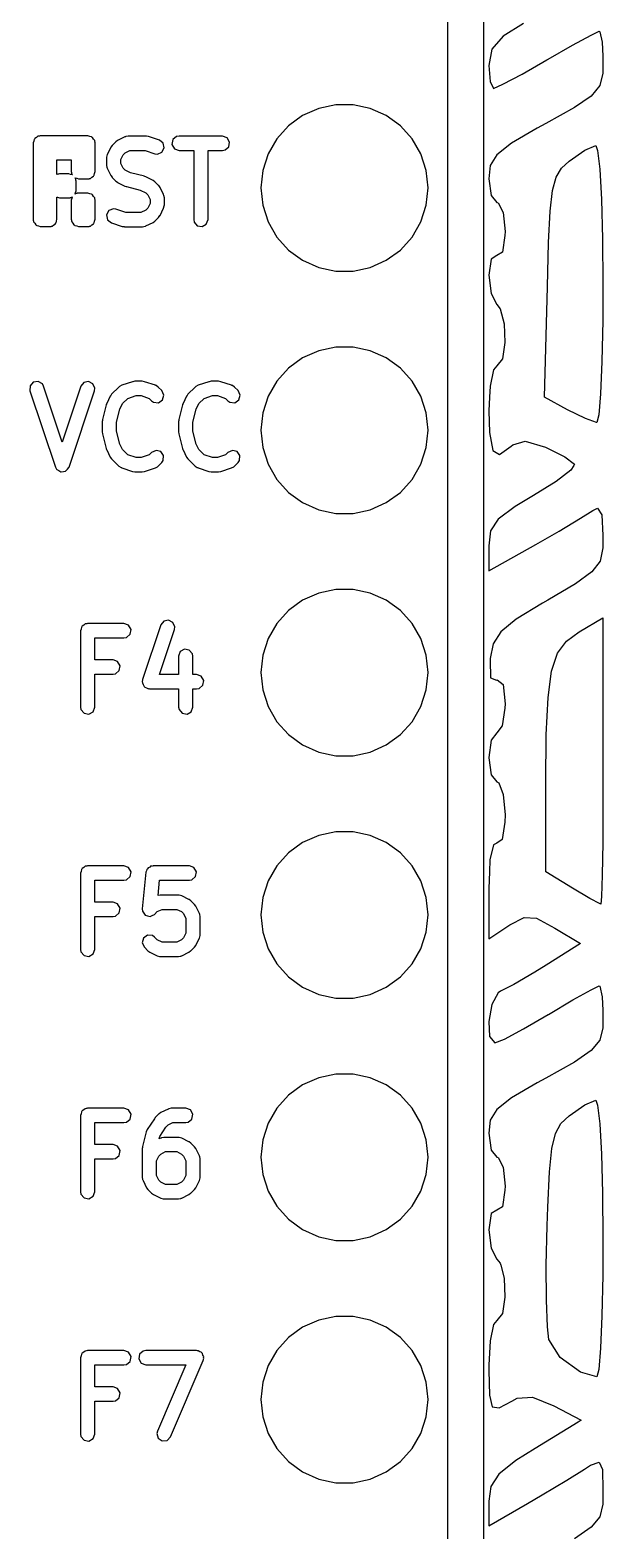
# Model space of a CAD drawing. Header units: millimetres. Extents: x 48 to 497, y 27 to 150.
# Drawn here: x 80.68 to 86.69, y 112.99 to 128.72 of the extents above; entities that cross this region are included whole.
import ezdxf

# ---------------------------------------------------------------- set-up
doc = ezdxf.new("R2010")
doc.units = ezdxf.units.MM
doc.layers.add('BLACK', color=20, linetype='Continuous')

msp = doc.modelspace()

# ---------------------------------------------------------------- linework, layer by layer
at = {"layer": 'BLACK', "linetype": 'Continuous'}
for p, q in [((85.436, 102.938), (85.436, 135.958)), ((85.055, 135.767), (85.055, 103.128)), ((85.852, 128.793), (85.639, 128.66)), ((86.56, 128.67), (86.647, 128.71)), ((86.647, 128.71), (86.654, 128.705)), ((86.654, 128.705), (86.676, 128.595)), ((85.639, 128.66), (85.519, 128.522)), ((86.109, 128.417), (86.367, 128.565)), ((86.367, 128.565), (86.56, 128.67)), ((86.676, 128.595), (86.682, 128.45)), ((85.519, 128.522), (85.488, 128.352)), ((85.837, 128.261), (86.098, 128.411)), ((86.098, 128.411), (86.109, 128.417)), ((86.682, 128.45), (86.685, 128.389)), ((86.685, 128.389), (86.682, 128.271)), ((85.488, 128.352), (85.502, 128.185)), ((85.636, 128.154), (85.837, 128.261)), ((86.682, 128.271), (86.651, 128.14)), ((85.502, 128.185), (85.538, 128.111)), ((85.538, 128.111), (85.539, 128.111)), ((85.539, 128.111), (85.636, 128.154)), ((86.651, 128.14), (86.563, 128.031)), ((83.884, 127.939), (83.705, 127.901)), ((84.067, 127.939), (83.884, 127.939)), ((84.246, 127.901), (84.067, 127.939)), ((86.563, 128.031), (86.385, 127.91)), ((83.537, 127.827), (83.389, 127.719)), ((83.705, 127.901), (83.537, 127.827)), ((84.414, 127.827), (84.246, 127.901)), ((84.562, 127.719), (84.414, 127.827)), ((86.385, 127.91), (86.086, 127.743)), ((80.762, 127.609), (80.747, 127.597)), ((80.771, 127.611), (80.762, 127.609)), ((80.774, 127.612), (80.771, 127.611)), ((80.777, 127.612), (80.774, 127.612)), ((80.787, 127.614), (80.777, 127.612)), ((81.287, 127.614), (80.787, 127.614)), ((81.305, 127.607), (81.287, 127.614)), ((81.325, 127.604), (81.305, 127.607)), ((81.329, 127.598), (81.325, 127.604)), ((81.335, 127.596), (81.329, 127.598)), ((81.674, 127.603), (81.598, 127.565)), ((81.679, 127.604), (81.674, 127.603)), ((81.682, 127.607), (81.679, 127.604)), ((81.708, 127.611), (81.682, 127.607)), ((81.898, 127.611), (81.708, 127.611)), ((81.9, 127.611), (81.898, 127.611)), ((81.922, 127.607), (81.9, 127.611)), ((82.036, 127.569), (81.922, 127.607)), ((82.215, 127.607), (82.176, 127.574)), ((82.241, 127.611), (82.215, 127.607)), ((82.698, 127.611), (82.241, 127.611)), ((82.746, 127.594), (82.698, 127.611)), ((83.389, 127.719), (83.267, 127.583)), ((84.685, 127.583), (84.562, 127.719)), ((85.996, 127.694), (85.728, 127.536)), ((86.086, 127.743), (85.996, 127.694)), ((80.719, 127.557), (80.712, 127.539)), ((80.712, 127.539), (80.712, 126.739)), ((80.722, 127.576), (80.719, 127.557)), ((80.727, 127.58), (80.722, 127.576)), ((80.73, 127.587), (80.727, 127.58)), ((80.747, 127.597), (80.73, 127.587)), ((81.345, 127.579), (81.335, 127.596)), ((81.358, 127.564), (81.345, 127.579)), ((81.359, 127.555), (81.358, 127.564)), ((81.361, 127.552), (81.359, 127.555)), ((81.36, 127.548), (81.361, 127.552)), ((81.362, 127.539), (81.36, 127.548)), ((81.362, 127.239), (81.362, 127.539)), ((81.526, 127.493), (81.488, 127.417)), ((81.528, 127.495), (81.526, 127.493)), ((81.54, 127.513), (81.528, 127.495)), ((81.579, 127.551), (81.54, 127.513)), ((81.58, 127.552), (81.579, 127.551)), ((81.598, 127.565), (81.58, 127.552)), ((81.676, 127.436), (81.725, 127.461)), ((81.725, 127.461), (81.886, 127.461)), ((81.886, 127.461), (81.989, 127.427)), ((82.015, 127.423), (82.062, 127.442)), ((82.076, 127.537), (82.036, 127.569)), ((82.062, 127.442), (82.087, 127.487)), ((82.087, 127.487), (82.076, 127.537)), ((82.176, 127.574), (82.167, 127.523)), ((82.167, 127.523), (82.193, 127.479)), ((82.193, 127.479), (82.241, 127.461)), ((82.241, 127.461), (82.395, 127.461)), ((82.395, 127.461), (82.395, 126.736)), ((82.545, 126.736), (82.545, 127.461)), ((82.545, 127.461), (82.698, 127.461)), ((82.698, 127.461), (82.724, 127.466)), ((82.724, 127.466), (82.763, 127.499)), ((82.772, 127.549), (82.746, 127.594)), ((82.763, 127.499), (82.772, 127.549)), ((83.267, 127.583), (83.175, 127.424)), ((84.776, 127.424), (84.685, 127.583)), ((85.728, 127.536), (85.574, 127.415)), ((86.331, 127.349), (86.494, 127.463)), ((86.494, 127.463), (86.609, 127.513)), ((86.609, 127.513), (86.629, 127.461)), ((86.629, 127.461), (86.652, 127.265)), ((80.962, 127.209), (80.962, 127.364)), ((80.962, 127.364), (81.112, 127.364)), ((81.112, 127.364), (81.112, 127.239)), ((81.482, 127.388), (81.48, 127.384)), ((81.48, 127.384), (81.48, 127.307)), ((81.48, 127.307), (81.485, 127.282)), ((81.488, 127.417), (81.481, 127.392)), ((81.481, 127.392), (81.482, 127.388)), ((81.63, 127.366), (81.655, 127.415)), ((81.63, 127.325), (81.63, 127.366)), ((81.655, 127.276), (81.63, 127.325)), ((81.655, 127.415), (81.676, 127.436)), ((81.989, 127.427), (82.015, 127.423)), ((83.175, 127.424), (83.118, 127.25)), ((84.833, 127.25), (84.776, 127.424)), ((85.504, 127.302), (85.488, 127.165)), ((85.574, 127.415), (85.504, 127.302)), ((86.25, 127.274), (86.331, 127.349)), ((80.971, 127.211), (80.962, 127.209)), ((80.974, 127.212), (80.971, 127.211)), ((80.977, 127.212), (80.974, 127.212)), ((80.987, 127.214), (80.977, 127.212)), ((81.087, 127.214), (80.987, 127.214)), ((81.105, 127.207), (81.087, 127.214)), ((81.125, 127.204), (81.105, 127.207)), ((81.112, 127.239), (81.114, 127.229)), ((81.114, 127.229), (81.113, 127.226)), ((81.113, 127.226), (81.115, 127.223)), ((81.115, 127.223), (81.117, 127.213)), ((81.117, 127.213), (81.125, 127.204)), ((81.158, 127.164), (81.15, 127.174)), ((81.15, 127.174), (81.169, 127.17)), ((81.159, 127.155), (81.158, 127.164)), ((81.161, 127.152), (81.159, 127.155)), ((81.16, 127.148), (81.161, 127.152)), ((81.162, 127.139), (81.16, 127.148)), ((81.162, 127.039), (81.162, 127.139)), ((81.169, 127.17), (81.187, 127.164)), ((81.187, 127.164), (81.287, 127.164)), ((81.287, 127.164), (81.297, 127.165)), ((81.297, 127.165), (81.3, 127.165)), ((81.3, 127.165), (81.303, 127.166)), ((81.303, 127.166), (81.313, 127.168)), ((81.313, 127.168), (81.328, 127.181)), ((81.328, 127.181), (81.345, 127.19)), ((81.345, 127.19), (81.347, 127.197)), ((81.347, 127.197), (81.352, 127.201)), ((81.352, 127.201), (81.356, 127.22)), ((81.356, 127.22), (81.362, 127.239)), ((81.485, 127.282), (81.488, 127.278)), ((81.488, 127.278), (81.488, 127.274)), ((81.488, 127.274), (81.526, 127.198)), ((81.526, 127.198), (81.54, 127.18)), ((81.54, 127.18), (81.54, 127.178)), ((81.54, 127.178), (81.579, 127.14)), ((81.579, 127.14), (81.597, 127.127)), ((81.597, 127.127), (81.598, 127.126)), ((81.598, 127.126), (81.674, 127.088)), ((81.676, 127.255), (81.655, 127.276)), ((81.734, 127.226), (81.676, 127.255)), ((81.878, 127.19), (81.734, 127.226)), ((81.881, 127.188), (81.878, 127.19)), ((81.894, 127.184), (81.881, 127.188)), ((81.97, 127.146), (81.894, 127.184)), ((81.971, 127.145), (81.97, 127.146)), ((81.989, 127.132), (81.971, 127.145)), ((82.027, 127.094), (81.989, 127.132)), ((83.118, 127.25), (83.099, 127.068)), ((84.852, 127.068), (84.833, 127.25)), ((85.488, 127.165), (85.513, 126.988)), ((86.155, 127.042), (86.193, 127.182)), ((86.193, 127.182), (86.25, 127.274)), ((86.652, 127.265), (86.669, 126.947)), ((80.962, 126.739), (80.962, 126.971)), ((80.962, 126.971), (80.969, 126.97)), ((80.969, 126.97), (80.987, 126.964)), ((81.113, 126.968), (81.122, 126.976)), ((81.122, 126.976), (81.119, 126.957)), ((81.152, 127.001), (81.156, 127.02)), ((81.162, 127.009), (81.152, 127.001)), ((81.156, 127.02), (81.162, 127.039)), ((81.171, 127.011), (81.162, 127.009)), ((81.174, 127.012), (81.171, 127.011)), ((81.177, 127.012), (81.174, 127.012)), ((81.187, 127.014), (81.177, 127.012)), ((81.287, 127.014), (81.187, 127.014)), ((81.305, 127.007), (81.287, 127.014)), ((81.325, 127.004), (81.305, 127.007)), ((81.329, 126.998), (81.325, 127.004)), ((81.335, 126.996), (81.329, 126.998)), ((81.345, 126.979), (81.335, 126.996)), ((81.358, 126.964), (81.345, 126.979)), ((81.674, 127.088), (81.687, 127.084)), ((81.687, 127.084), (81.69, 127.082)), ((81.69, 127.082), (81.834, 127.046)), ((81.834, 127.046), (81.892, 127.017)), ((81.892, 127.017), (81.913, 126.996)), ((81.913, 126.996), (81.938, 126.947)), ((82.028, 127.092), (82.027, 127.094)), ((82.042, 127.074), (82.028, 127.092)), ((82.08, 126.998), (82.042, 127.074)), ((82.08, 126.994), (82.08, 126.998)), ((82.083, 126.99), (82.08, 126.994)), ((82.088, 126.965), (82.083, 126.99)), ((83.099, 127.068), (83.118, 126.886)), ((84.833, 126.886), (84.852, 127.068)), ((85.513, 126.988), (85.574, 126.914)), ((86.13, 126.824), (86.155, 127.042)), ((80.987, 126.964), (81.087, 126.964)), ((81.087, 126.964), (81.097, 126.965)), ((81.097, 126.965), (81.1, 126.965)), ((81.1, 126.965), (81.103, 126.966)), ((81.103, 126.966), (81.113, 126.968)), ((81.119, 126.957), (81.112, 126.939)), ((81.112, 126.939), (81.112, 126.739)), ((81.359, 126.955), (81.358, 126.964)), ((81.361, 126.952), (81.359, 126.955)), ((81.36, 126.948), (81.361, 126.952)), ((81.362, 126.939), (81.36, 126.948)), ((81.362, 126.739), (81.362, 126.939)), ((81.506, 126.83), (81.481, 126.785)), ((81.553, 126.849), (81.506, 126.83)), ((81.579, 126.845), (81.553, 126.849)), ((81.682, 126.811), (81.579, 126.845)), ((81.892, 126.836), (81.842, 126.811)), ((81.913, 126.857), (81.892, 126.836)), ((81.938, 126.906), (81.913, 126.857)), ((81.938, 126.947), (81.938, 126.906)), ((82.042, 126.779), (82.08, 126.855)), ((82.08, 126.855), (82.087, 126.88)), ((82.086, 126.884), (82.088, 126.888)), ((82.087, 126.88), (82.086, 126.884)), ((82.088, 126.888), (82.088, 126.965)), ((83.118, 126.886), (83.175, 126.712)), ((84.776, 126.712), (84.833, 126.886)), ((85.574, 126.914), (85.586, 126.911)), ((85.586, 126.911), (85.638, 126.809)), ((86.115, 126.497), (86.13, 126.824)), ((86.669, 126.947), (86.681, 126.536)), ((80.712, 126.739), (80.714, 126.729)), ((80.714, 126.729), (80.713, 126.726)), ((80.713, 126.726), (80.715, 126.723)), ((80.715, 126.723), (80.717, 126.713)), ((80.717, 126.713), (80.729, 126.698)), ((80.729, 126.698), (80.739, 126.681)), ((80.739, 126.681), (80.745, 126.679)), ((80.745, 126.679), (80.75, 126.674)), ((80.75, 126.674), (80.769, 126.67)), ((80.769, 126.67), (80.787, 126.664)), ((80.787, 126.664), (80.887, 126.664)), ((80.887, 126.664), (80.897, 126.665)), ((80.897, 126.665), (80.9, 126.665)), ((80.9, 126.665), (80.903, 126.666)), ((80.903, 126.666), (80.913, 126.668)), ((80.913, 126.668), (80.928, 126.681)), ((80.928, 126.681), (80.945, 126.69)), ((80.945, 126.69), (80.947, 126.697)), ((80.947, 126.697), (80.952, 126.701)), ((80.952, 126.701), (80.956, 126.72)), ((80.956, 126.72), (80.962, 126.739)), ((81.112, 126.739), (81.114, 126.729)), ((81.114, 126.729), (81.113, 126.726)), ((81.113, 126.726), (81.115, 126.723)), ((81.115, 126.723), (81.117, 126.713)), ((81.117, 126.713), (81.129, 126.698)), ((81.129, 126.698), (81.139, 126.681)), ((81.139, 126.681), (81.145, 126.679)), ((81.145, 126.679), (81.15, 126.674)), ((81.15, 126.674), (81.169, 126.67)), ((81.169, 126.67), (81.187, 126.664)), ((81.187, 126.664), (81.287, 126.664)), ((81.287, 126.664), (81.297, 126.665)), ((81.297, 126.665), (81.3, 126.665)), ((81.3, 126.665), (81.303, 126.666)), ((81.303, 126.666), (81.313, 126.668)), ((81.313, 126.668), (81.328, 126.681)), ((81.328, 126.681), (81.345, 126.69)), ((81.345, 126.69), (81.347, 126.697)), ((81.347, 126.697), (81.352, 126.701)), ((81.352, 126.701), (81.356, 126.72)), ((81.356, 126.72), (81.362, 126.739)), ((81.481, 126.785), (81.491, 126.735)), ((81.491, 126.735), (81.532, 126.703)), ((81.532, 126.703), (81.646, 126.665)), ((81.646, 126.665), (81.668, 126.662)), ((81.668, 126.662), (81.67, 126.661)), ((81.67, 126.661), (81.86, 126.661)), ((81.842, 126.811), (81.682, 126.811)), ((81.86, 126.661), (81.886, 126.666)), ((81.886, 126.666), (81.889, 126.668)), ((81.889, 126.668), (81.894, 126.669)), ((81.894, 126.669), (81.97, 126.707)), ((81.97, 126.707), (81.988, 126.72)), ((81.988, 126.72), (81.989, 126.721)), ((81.989, 126.721), (82.027, 126.759)), ((82.027, 126.759), (82.04, 126.778)), ((82.04, 126.778), (82.042, 126.779)), ((82.395, 126.736), (82.399, 126.71)), ((82.399, 126.71), (82.432, 126.671)), ((82.432, 126.671), (82.483, 126.662)), ((82.483, 126.662), (82.527, 126.688)), ((82.527, 126.688), (82.545, 126.736)), ((83.175, 126.712), (83.267, 126.553)), ((84.685, 126.553), (84.776, 126.712)), ((85.638, 126.809), (85.659, 126.61)), ((83.267, 126.553), (83.389, 126.417)), ((84.562, 126.417), (84.685, 126.553)), ((85.658, 126.568), (85.632, 126.394)), ((85.659, 126.61), (85.658, 126.568)), ((86.102, 126.03), (86.115, 126.497)), ((86.681, 126.536), (86.685, 126.059)), ((83.389, 126.417), (83.537, 126.309)), ((84.414, 126.309), (84.562, 126.417)), ((85.572, 126.359), (85.512, 126.322)), ((85.574, 126.358), (85.572, 126.359)), ((85.632, 126.394), (85.574, 126.358)), ((83.537, 126.309), (83.705, 126.235)), ((83.705, 126.235), (83.884, 126.196)), ((83.884, 126.196), (84.067, 126.196)), ((84.067, 126.196), (84.246, 126.235)), ((84.246, 126.235), (84.414, 126.309)), ((85.512, 126.322), (85.488, 126.154)), ((85.488, 126.154), (85.512, 125.96)), ((86.074, 124.874), (86.102, 126.03)), ((86.685, 126.059), (86.683, 125.677)), ((85.512, 125.96), (85.574, 125.845)), ((85.574, 125.845), (85.608, 125.802)), ((85.608, 125.802), (85.648, 125.645)), ((85.648, 125.645), (85.656, 125.446)), ((86.683, 125.677), (86.674, 125.25)), ((83.884, 125.399), (83.705, 125.361)), ((84.067, 125.399), (83.884, 125.399)), ((84.246, 125.361), (84.067, 125.399)), ((85.656, 125.446), (85.631, 125.276)), ((83.537, 125.287), (83.389, 125.179)), ((83.705, 125.361), (83.537, 125.287)), ((84.414, 125.287), (84.246, 125.361)), ((84.562, 125.179), (84.414, 125.287)), ((85.631, 125.276), (85.574, 125.203)), ((86.674, 125.25), (86.66, 124.911)), ((83.389, 125.179), (83.267, 125.043)), ((84.685, 125.043), (84.562, 125.179)), ((85.538, 125.162), (85.502, 124.991)), ((85.574, 125.203), (85.538, 125.162)), ((80.68, 124.994), (80.679, 124.942)), ((80.679, 124.942), (80.945, 124.142)), ((80.714, 125.032), (80.68, 124.994)), ((80.765, 125.04), (80.714, 125.032)), ((80.809, 125.013), (80.765, 125.04)), ((80.821, 124.99), (80.809, 125.013)), ((81.017, 124.403), (80.821, 124.99)), ((81.212, 124.99), (81.017, 124.403)), ((81.088, 124.142), (81.354, 124.942)), ((81.244, 125.03), (81.212, 124.99)), ((81.294, 125.04), (81.244, 125.03)), ((81.339, 125.016), (81.294, 125.04)), ((81.358, 124.968), (81.339, 125.016)), ((81.354, 124.942), (81.358, 124.968)), ((81.611, 124.981), (81.535, 124.905)), ((81.615, 124.983), (81.611, 124.981)), ((81.618, 124.987), (81.615, 124.983)), ((81.641, 124.999), (81.618, 124.987)), ((81.755, 125.037), (81.641, 124.999)), ((81.756, 125.037), (81.755, 125.037)), ((81.779, 125.041), (81.756, 125.037)), ((81.855, 125.041), (81.779, 125.041)), ((81.856, 125.041), (81.855, 125.041)), ((81.878, 125.037), (81.856, 125.041)), ((81.993, 124.999), (81.878, 125.037)), ((81.996, 124.996), (81.993, 124.999)), ((82.001, 124.996), (81.996, 124.996)), ((82.022, 124.981), (82.001, 124.996)), ((82.06, 124.943), (82.022, 124.981)), ((82.082, 124.896), (82.06, 124.943)), ((82.411, 124.981), (82.335, 124.905)), ((82.415, 124.983), (82.411, 124.981)), ((82.418, 124.987), (82.415, 124.983)), ((82.441, 124.999), (82.418, 124.987)), ((82.555, 125.037), (82.441, 124.999)), ((82.556, 125.037), (82.555, 125.037)), ((82.579, 125.041), (82.556, 125.037)), ((82.655, 125.041), (82.579, 125.041)), ((82.656, 125.041), (82.655, 125.041)), ((82.678, 125.037), (82.656, 125.041)), ((82.793, 124.999), (82.678, 125.037)), ((82.796, 124.996), (82.793, 124.999)), ((82.801, 124.996), (82.796, 124.996)), ((82.822, 124.981), (82.801, 124.996)), ((82.86, 124.943), (82.822, 124.981)), ((82.882, 124.896), (82.86, 124.943)), ((83.267, 125.043), (83.175, 124.884)), ((84.776, 124.884), (84.685, 125.043)), ((85.502, 124.991), (85.496, 124.874)), ((81.477, 124.794), (81.439, 124.641)), ((81.479, 124.797), (81.477, 124.794)), ((81.483, 124.809), (81.479, 124.797)), ((81.521, 124.885), (81.483, 124.809)), ((81.522, 124.886), (81.521, 124.885)), ((81.535, 124.905), (81.522, 124.886)), ((81.621, 124.749), (81.65, 124.807)), ((81.65, 124.807), (81.705, 124.862)), ((81.705, 124.862), (81.791, 124.891)), ((81.791, 124.891), (81.843, 124.891)), ((81.843, 124.891), (81.928, 124.862)), ((81.928, 124.862), (81.954, 124.837)), ((81.954, 124.837), (81.975, 124.822)), ((81.975, 124.822), (82.026, 124.817)), ((82.026, 124.817), (82.069, 124.847)), ((82.069, 124.847), (82.082, 124.896)), ((82.277, 124.794), (82.239, 124.641)), ((82.279, 124.797), (82.277, 124.794)), ((82.283, 124.809), (82.279, 124.797)), ((82.321, 124.885), (82.283, 124.809)), ((82.322, 124.886), (82.321, 124.885)), ((82.335, 124.905), (82.322, 124.886)), ((82.421, 124.749), (82.45, 124.807)), ((82.45, 124.807), (82.505, 124.862)), ((82.505, 124.862), (82.591, 124.891)), ((82.591, 124.891), (82.643, 124.891)), ((82.643, 124.891), (82.728, 124.862)), ((82.728, 124.862), (82.754, 124.837)), ((82.754, 124.837), (82.775, 124.822)), ((82.775, 124.822), (82.826, 124.817)), ((82.826, 124.817), (82.869, 124.847)), ((82.869, 124.847), (82.882, 124.896)), ((83.175, 124.884), (83.118, 124.71)), ((84.833, 124.71), (84.776, 124.884)), ((85.496, 124.874), (85.488, 124.733)), ((86.315, 124.743), (86.074, 124.874)), ((86.66, 124.911), (86.642, 124.688)), ((81.438, 124.626), (81.437, 124.623)), ((81.437, 124.623), (81.437, 124.509)), ((81.439, 124.641), (81.438, 124.626)), ((81.587, 124.614), (81.621, 124.749)), ((81.587, 124.518), (81.587, 124.614)), ((82.238, 124.626), (82.237, 124.623)), ((82.237, 124.623), (82.237, 124.509)), ((82.239, 124.641), (82.238, 124.626)), ((82.387, 124.614), (82.421, 124.749)), ((82.387, 124.518), (82.387, 124.614)), ((83.118, 124.71), (83.099, 124.528)), ((84.852, 124.528), (84.833, 124.71)), ((85.488, 124.733), (85.494, 124.505)), ((86.502, 124.65), (86.315, 124.743)), ((86.619, 124.608), (86.502, 124.65)), ((86.642, 124.688), (86.621, 124.608)), ((81.437, 124.509), (81.439, 124.494)), ((81.439, 124.494), (81.439, 124.491)), ((81.439, 124.491), (81.477, 124.338)), ((81.621, 124.383), (81.587, 124.518)), ((82.237, 124.509), (82.239, 124.494)), ((82.239, 124.494), (82.239, 124.491)), ((82.239, 124.491), (82.277, 124.338)), ((82.421, 124.383), (82.387, 124.518)), ((83.099, 124.528), (83.118, 124.346)), ((84.833, 124.346), (84.852, 124.528)), ((85.494, 124.505), (85.529, 124.317)), ((86.621, 124.608), (86.619, 124.608)), ((81.477, 124.338), (81.482, 124.327)), ((81.482, 124.327), (81.483, 124.323)), ((81.483, 124.323), (81.521, 124.247)), ((81.65, 124.325), (81.621, 124.383)), ((81.705, 124.27), (81.65, 124.325)), ((81.954, 124.295), (81.928, 124.27)), ((82.001, 124.317), (81.954, 124.295)), ((82.05, 124.304), (82.001, 124.317)), ((82.08, 124.262), (82.05, 124.304)), ((82.277, 124.338), (82.282, 124.327)), ((82.282, 124.327), (82.283, 124.323)), ((82.283, 124.323), (82.321, 124.247)), ((82.45, 124.325), (82.421, 124.383)), ((82.505, 124.27), (82.45, 124.325)), ((82.754, 124.295), (82.728, 124.27)), ((82.801, 124.317), (82.754, 124.295)), ((82.85, 124.304), (82.801, 124.317)), ((82.88, 124.262), (82.85, 124.304)), ((83.118, 124.346), (83.175, 124.172)), ((84.776, 124.172), (84.833, 124.346)), ((85.529, 124.317), (85.602, 124.273)), ((85.602, 124.273), (85.723, 124.361)), ((85.723, 124.361), (85.74, 124.376)), ((85.74, 124.376), (85.87, 124.413)), ((85.87, 124.413), (86.084, 124.349)), ((86.084, 124.349), (86.098, 124.343)), ((86.098, 124.343), (86.287, 124.25)), ((80.945, 124.142), (80.958, 124.119)), ((81.071, 124.121), (81.086, 124.139)), ((81.086, 124.141), (81.088, 124.142)), ((81.086, 124.139), (81.086, 124.141)), ((81.521, 124.247), (81.534, 124.229)), ((81.534, 124.229), (81.535, 124.227)), ((81.535, 124.227), (81.611, 124.151)), ((81.611, 124.151), (81.633, 124.136)), ((81.791, 124.241), (81.705, 124.27)), ((81.843, 124.241), (81.791, 124.241)), ((81.928, 124.27), (81.843, 124.241)), ((81.993, 124.133), (82.016, 124.145)), ((82.016, 124.145), (82.018, 124.149)), ((82.018, 124.149), (82.022, 124.151)), ((82.022, 124.151), (82.06, 124.189)), ((82.06, 124.189), (82.075, 124.211)), ((82.075, 124.211), (82.08, 124.262)), ((82.321, 124.247), (82.334, 124.229)), ((82.334, 124.229), (82.335, 124.227)), ((82.335, 124.227), (82.411, 124.151)), ((82.411, 124.151), (82.433, 124.136)), ((82.591, 124.241), (82.505, 124.27)), ((82.643, 124.241), (82.591, 124.241)), ((82.728, 124.27), (82.643, 124.241)), ((82.793, 124.133), (82.816, 124.145)), ((82.816, 124.145), (82.818, 124.149)), ((82.818, 124.149), (82.822, 124.151)), ((82.822, 124.151), (82.86, 124.189)), ((82.86, 124.189), (82.875, 124.211)), ((82.875, 124.211), (82.88, 124.262)), ((83.175, 124.172), (83.267, 124.013)), ((84.685, 124.013), (84.776, 124.172)), ((86.287, 124.25), (86.388, 124.174)), ((86.379, 124.159), (86.349, 124.11)), ((86.388, 124.174), (86.379, 124.159)), ((80.958, 124.119), (80.96, 124.118)), ((80.96, 124.118), (80.96, 124.116)), ((80.96, 124.116), (80.981, 124.105)), ((80.981, 124.105), (81.002, 124.093)), ((81.002, 124.093), (81.004, 124.093)), ((81.004, 124.093), (81.006, 124.092)), ((81.006, 124.092), (81.029, 124.097)), ((81.029, 124.097), (81.052, 124.1)), ((81.052, 124.1), (81.054, 124.102)), ((81.054, 124.102), (81.056, 124.102)), ((81.056, 124.102), (81.071, 124.121)), ((81.633, 124.136), (81.637, 124.136)), ((81.637, 124.136), (81.641, 124.133)), ((81.641, 124.133), (81.755, 124.095)), ((81.755, 124.095), (81.777, 124.092)), ((81.777, 124.092), (81.779, 124.091)), ((81.779, 124.091), (81.855, 124.091)), ((81.855, 124.091), (81.877, 124.095)), ((81.877, 124.095), (81.878, 124.095)), ((81.878, 124.095), (81.993, 124.133)), ((82.433, 124.136), (82.437, 124.136)), ((82.437, 124.136), (82.441, 124.133)), ((82.441, 124.133), (82.555, 124.095)), ((82.555, 124.095), (82.577, 124.092)), ((82.577, 124.092), (82.579, 124.091)), ((82.579, 124.091), (82.655, 124.091)), ((82.655, 124.091), (82.677, 124.095)), ((82.677, 124.095), (82.678, 124.095)), ((82.678, 124.095), (82.793, 124.133)), ((83.267, 124.013), (83.389, 123.877)), ((84.562, 123.877), (84.685, 124.013)), ((86.195, 123.989), (85.958, 123.843)), ((86.349, 124.11), (86.195, 123.989)), ((83.389, 123.877), (83.537, 123.769)), ((84.414, 123.769), (84.562, 123.877)), ((85.958, 123.843), (85.765, 123.729)), ((83.537, 123.769), (83.705, 123.695)), ((83.705, 123.695), (83.884, 123.656)), ((84.067, 123.656), (84.246, 123.695)), ((84.246, 123.695), (84.414, 123.769)), ((85.765, 123.729), (85.588, 123.597)), ((86.451, 123.605), (86.578, 123.688)), ((86.578, 123.688), (86.629, 123.711)), ((86.629, 123.711), (86.673, 123.641)), ((83.884, 123.656), (84.067, 123.656)), ((85.588, 123.597), (85.507, 123.472)), ((86.226, 123.47), (86.451, 123.605)), ((86.673, 123.641), (86.685, 123.425)), ((85.507, 123.472), (85.488, 123.315)), ((85.98, 123.329), (86.226, 123.47)), ((86.685, 123.385), (86.683, 123.295)), ((86.685, 123.425), (86.685, 123.385)), ((85.488, 123.053), (85.98, 123.329)), ((85.488, 123.315), (85.488, 123.053)), ((86.683, 123.295), (86.655, 123.156)), ((86.57, 123.043), (86.398, 122.919)), ((86.655, 123.156), (86.57, 123.043)), ((86.398, 122.919), (86.108, 122.748)), ((83.537, 122.747), (83.389, 122.639)), ((83.705, 122.821), (83.537, 122.747)), ((83.884, 122.859), (83.705, 122.821)), ((84.067, 122.859), (83.884, 122.859)), ((84.246, 122.821), (84.067, 122.859)), ((84.414, 122.747), (84.246, 122.821)), ((84.562, 122.639), (84.414, 122.747)), ((86.108, 122.748), (86.053, 122.717)), ((83.389, 122.639), (83.267, 122.503)), ((84.685, 122.503), (84.562, 122.639)), ((86.053, 122.717), (85.776, 122.547)), ((81.215, 122.444), (81.208, 122.426)), ((81.208, 122.426), (81.208, 121.626)), ((81.218, 122.464), (81.215, 122.444)), ((81.224, 122.468), (81.218, 122.464)), ((81.226, 122.474), (81.224, 122.468)), ((81.243, 122.484), (81.226, 122.474)), ((81.258, 122.497), (81.243, 122.484)), ((81.267, 122.498), (81.258, 122.497)), ((81.27, 122.5), (81.267, 122.498)), ((81.274, 122.499), (81.27, 122.5)), ((81.283, 122.501), (81.274, 122.499)), ((81.664, 122.501), (81.283, 122.501)), ((81.712, 122.484), (81.664, 122.501)), ((81.738, 122.439), (81.712, 122.484)), ((81.729, 122.389), (81.738, 122.439)), ((82.05, 122.488), (81.86, 121.916)), ((82.035, 121.968), (82.193, 122.44)), ((82.082, 122.528), (82.05, 122.488)), ((82.132, 122.538), (82.082, 122.528)), ((82.177, 122.514), (82.132, 122.538)), ((82.196, 122.466), (82.177, 122.514)), ((82.193, 122.44), (82.196, 122.466)), ((83.267, 122.503), (83.175, 122.344)), ((84.776, 122.344), (84.685, 122.503)), ((85.614, 122.416), (85.534, 122.289)), ((85.776, 122.547), (85.614, 122.416)), ((86.304, 122.318), (86.437, 122.415)), ((86.437, 122.415), (86.685, 122.562)), ((86.685, 122.562), (86.685, 121.061)), ((81.358, 122.12), (81.358, 122.351)), ((81.358, 122.351), (81.664, 122.351)), ((81.664, 122.351), (81.69, 122.356)), ((81.69, 122.356), (81.729, 122.389)), ((83.175, 122.344), (83.118, 122.17)), ((84.833, 122.17), (84.776, 122.344)), ((85.534, 122.289), (85.503, 122.134)), ((86.209, 122.19), (86.304, 122.318)), ((81.55, 122.12), (81.358, 122.12)), ((81.598, 122.103), (81.55, 122.12)), ((81.624, 122.058), (81.598, 122.103)), ((82.254, 122.208), (82.237, 122.159)), ((82.237, 122.159), (82.237, 121.968)), ((82.299, 122.233), (82.254, 122.208)), ((82.349, 122.224), (82.299, 122.233)), ((82.382, 122.185), (82.349, 122.224)), ((82.387, 122.159), (82.382, 122.185)), ((82.387, 121.968), (82.387, 122.159)), ((83.118, 122.17), (83.099, 121.988)), ((84.852, 121.988), (84.833, 122.17)), ((85.503, 122.134), (85.502, 122.117)), ((85.502, 122.117), (85.507, 121.934)), ((86.146, 122.002), (86.209, 122.19)), ((81.358, 121.626), (81.358, 121.97)), ((81.358, 121.97), (81.55, 121.97)), ((81.55, 121.97), (81.576, 121.975)), ((81.576, 121.975), (81.615, 122.008)), ((81.615, 122.008), (81.624, 122.058)), ((82.237, 121.968), (82.035, 121.968)), ((82.426, 121.968), (82.387, 121.968)), ((82.474, 121.95), (82.426, 121.968)), ((82.5, 121.906), (82.474, 121.95)), ((83.099, 121.988), (83.118, 121.806)), ((84.833, 121.806), (84.852, 121.988)), ((86.109, 121.727), (86.146, 122.002)), ((81.86, 121.916), (81.856, 121.891)), ((81.856, 121.891), (81.858, 121.885)), ((81.858, 121.885), (81.857, 121.88)), ((81.857, 121.88), (81.867, 121.862)), ((81.867, 121.862), (81.875, 121.843)), ((81.875, 121.843), (81.88, 121.84)), ((81.88, 121.84), (81.883, 121.835)), ((81.883, 121.835), (81.902, 121.828)), ((81.902, 121.828), (81.92, 121.819)), ((81.92, 121.819), (81.926, 121.82)), ((81.926, 121.82), (81.931, 121.818)), ((81.931, 121.818), (82.237, 121.818)), ((82.237, 121.818), (82.237, 121.626)), ((82.387, 121.626), (82.387, 121.818)), ((82.387, 121.818), (82.426, 121.818)), ((82.426, 121.818), (82.452, 121.822)), ((82.452, 121.822), (82.491, 121.855)), ((82.491, 121.855), (82.5, 121.906)), ((83.118, 121.806), (83.175, 121.632)), ((84.776, 121.632), (84.833, 121.806)), ((85.507, 121.934), (85.568, 121.907)), ((85.568, 121.907), (85.577, 121.912)), ((85.577, 121.912), (85.638, 121.862)), ((85.638, 121.862), (85.659, 121.659)), ((81.208, 121.626), (81.213, 121.6)), ((81.341, 121.578), (81.358, 121.626)), ((82.237, 121.626), (82.241, 121.6)), ((82.369, 121.578), (82.387, 121.626)), ((83.175, 121.632), (83.267, 121.473)), ((84.685, 121.473), (84.776, 121.632)), ((85.659, 121.659), (85.658, 121.616)), ((86.091, 121.336), (86.109, 121.727)), ((81.213, 121.6), (81.246, 121.561)), ((81.246, 121.561), (81.296, 121.552)), ((81.296, 121.552), (81.341, 121.578)), ((82.241, 121.6), (82.274, 121.561)), ((82.274, 121.561), (82.325, 121.552)), ((82.325, 121.552), (82.369, 121.578)), ((83.267, 121.473), (83.389, 121.337)), ((84.562, 121.337), (84.685, 121.473)), ((85.658, 121.616), (85.63, 121.43)), ((83.389, 121.337), (83.537, 121.229)), ((84.414, 121.229), (84.562, 121.337)), ((85.573, 121.355), (85.513, 121.279)), ((85.574, 121.355), (85.573, 121.355)), ((85.63, 121.43), (85.574, 121.355)), ((86.087, 120.83), (86.091, 121.336)), ((83.537, 121.229), (83.705, 121.155)), ((83.705, 121.155), (83.884, 121.116)), ((84.067, 121.116), (84.246, 121.155)), ((84.246, 121.155), (84.414, 121.229)), ((85.513, 121.279), (85.488, 121.098)), ((83.884, 121.116), (84.067, 121.116)), ((85.488, 121.098), (85.488, 121.095)), ((85.488, 121.095), (85.514, 120.916)), ((86.685, 121.061), (86.685, 120.636)), ((85.514, 120.916), (85.574, 120.842)), ((85.574, 120.842), (85.594, 120.832)), ((85.594, 120.832), (85.64, 120.711)), ((85.64, 120.711), (85.659, 120.495)), ((86.087, 119.899), (86.087, 120.83)), ((86.685, 120.636), (86.682, 120.206)), ((85.658, 120.42), (85.63, 120.239)), ((85.659, 120.495), (85.658, 120.42)), ((83.537, 120.207), (83.389, 120.099)), ((83.705, 120.281), (83.537, 120.207)), ((83.884, 120.319), (83.705, 120.281)), ((84.067, 120.319), (83.884, 120.319)), ((84.246, 120.281), (84.067, 120.319)), ((84.414, 120.207), (84.246, 120.281)), ((84.562, 120.099), (84.414, 120.207)), ((85.63, 120.239), (85.574, 120.2)), ((86.682, 120.206), (86.677, 119.865)), ((83.389, 120.099), (83.267, 119.963)), ((84.685, 119.963), (84.562, 120.099)), ((85.536, 120.183), (85.5, 120.024)), ((85.574, 120.2), (85.536, 120.183)), ((81.215, 119.904), (81.208, 119.886)), ((81.218, 119.924), (81.215, 119.904)), ((81.224, 119.928), (81.218, 119.924)), ((81.226, 119.934), (81.224, 119.928)), ((81.243, 119.944), (81.226, 119.934)), ((81.258, 119.957), (81.243, 119.944)), ((81.267, 119.958), (81.258, 119.957)), ((81.27, 119.96), (81.267, 119.958)), ((81.274, 119.959), (81.27, 119.96)), ((81.283, 119.961), (81.274, 119.959)), ((81.664, 119.961), (81.283, 119.961)), ((81.712, 119.944), (81.664, 119.961)), ((81.738, 119.899), (81.712, 119.944)), ((81.729, 119.849), (81.738, 119.899)), ((81.894, 119.894), (81.856, 119.513)), ((81.901, 119.908), (81.894, 119.894)), ((81.904, 119.924), (81.901, 119.908)), ((81.912, 119.93), (81.904, 119.924)), ((81.917, 119.94), (81.912, 119.93)), ((81.931, 119.946), (81.917, 119.94)), ((81.943, 119.957), (81.931, 119.946)), ((81.961, 119.96), (81.943, 119.957)), ((81.963, 119.961), (81.961, 119.96)), ((81.965, 119.96), (81.963, 119.961)), ((81.969, 119.961), (81.965, 119.96)), ((82.35, 119.961), (81.969, 119.961)), ((82.398, 119.944), (82.35, 119.961)), ((82.424, 119.899), (82.398, 119.944)), ((82.415, 119.849), (82.424, 119.899)), ((83.267, 119.963), (83.175, 119.804)), ((84.776, 119.804), (84.685, 119.963)), ((85.495, 119.899), (85.488, 119.725)), ((85.5, 120.024), (85.495, 119.899)), ((86.365, 119.729), (86.087, 119.899)), ((81.208, 119.886), (81.208, 119.086)), ((81.358, 119.58), (81.358, 119.811)), ((81.358, 119.811), (81.664, 119.811)), ((81.664, 119.811), (81.69, 119.816)), ((81.69, 119.816), (81.729, 119.849)), ((82.021, 119.652), (82.037, 119.811)), ((82.037, 119.811), (82.35, 119.811)), ((82.35, 119.811), (82.376, 119.816)), ((82.376, 119.816), (82.415, 119.849)), ((83.175, 119.804), (83.118, 119.63)), ((84.833, 119.63), (84.776, 119.804)), ((86.677, 119.865), (86.671, 119.64)), ((81.55, 119.58), (81.358, 119.58)), ((81.598, 119.563), (81.55, 119.58)), ((82.045, 119.656), (82.021, 119.652)), ((82.236, 119.656), (82.045, 119.656)), ((82.24, 119.655), (82.236, 119.656)), ((82.244, 119.656), (82.24, 119.655)), ((82.269, 119.648), (82.244, 119.656)), ((82.345, 119.61), (82.269, 119.648)), ((82.347, 119.609), (82.345, 119.61)), ((82.365, 119.596), (82.347, 119.609)), ((82.403, 119.558), (82.365, 119.596)), ((83.118, 119.63), (83.099, 119.448)), ((84.852, 119.448), (84.833, 119.63)), ((85.488, 119.725), (85.488, 119.197)), ((86.548, 119.62), (86.365, 119.729)), ((86.656, 119.562), (86.548, 119.62)), ((86.671, 119.64), (86.664, 119.559)), ((81.358, 119.086), (81.358, 119.43)), ((81.358, 119.43), (81.55, 119.43)), ((81.55, 119.43), (81.576, 119.435)), ((81.576, 119.435), (81.615, 119.468)), ((81.624, 119.518), (81.598, 119.563)), ((81.615, 119.468), (81.624, 119.518)), ((81.856, 119.513), (81.858, 119.487)), ((81.858, 119.487), (81.858, 119.486)), ((81.858, 119.486), (81.858, 119.486)), ((81.858, 119.486), (81.873, 119.465)), ((81.873, 119.465), (81.887, 119.444)), ((81.887, 119.444), (81.888, 119.444)), ((81.888, 119.444), (81.888, 119.444)), ((81.888, 119.444), (81.912, 119.437)), ((81.912, 119.437), (81.937, 119.43)), ((81.937, 119.43), (81.96, 119.441)), ((81.937, 119.43), (81.937, 119.431)), ((81.937, 119.431), (81.937, 119.43)), ((81.96, 119.441), (81.983, 119.451)), ((81.983, 119.451), (81.983, 119.452)), ((81.983, 119.452), (81.984, 119.452)), ((81.984, 119.452), (82.013, 119.482)), ((82.013, 119.482), (82.063, 119.506)), ((82.063, 119.506), (82.218, 119.506)), ((82.218, 119.506), (82.267, 119.482)), ((82.267, 119.482), (82.288, 119.461)), ((82.288, 119.461), (82.313, 119.411)), ((82.404, 119.557), (82.403, 119.558)), ((82.417, 119.539), (82.404, 119.557)), ((82.455, 119.462), (82.417, 119.539)), ((82.456, 119.458), (82.455, 119.462)), ((82.459, 119.455), (82.456, 119.458)), ((82.463, 119.429), (82.459, 119.455)), ((82.463, 119.238), (82.463, 119.429)), ((83.099, 119.448), (83.118, 119.266)), ((84.833, 119.266), (84.852, 119.448)), ((85.709, 119.342), (85.86, 119.422)), ((85.86, 119.422), (85.99, 119.412)), ((86.664, 119.559), (86.656, 119.562)), ((82.313, 119.411), (82.313, 119.256)), ((83.118, 119.266), (83.175, 119.092)), ((84.776, 119.092), (84.833, 119.266)), ((85.488, 119.197), (85.699, 119.336)), ((85.699, 119.336), (85.709, 119.342)), ((85.99, 119.412), (86.18, 119.31)), ((86.18, 119.31), (86.448, 119.147)), ((81.869, 119.205), (81.856, 119.156)), ((81.856, 119.156), (81.878, 119.109)), ((81.911, 119.235), (81.869, 119.205)), ((81.878, 119.109), (81.916, 119.071)), ((81.963, 119.23), (81.911, 119.235)), ((81.984, 119.215), (81.963, 119.23)), ((82.013, 119.186), (81.984, 119.215)), ((82.063, 119.161), (82.013, 119.186)), ((82.218, 119.161), (82.063, 119.161)), ((82.267, 119.186), (82.218, 119.161)), ((82.288, 119.207), (82.267, 119.186)), ((82.313, 119.256), (82.288, 119.207)), ((82.365, 119.071), (82.403, 119.109)), ((82.403, 119.109), (82.416, 119.128)), ((82.416, 119.128), (82.417, 119.129)), ((82.417, 119.129), (82.455, 119.205)), ((82.455, 119.205), (82.463, 119.23)), ((82.462, 119.234), (82.463, 119.238)), ((82.463, 119.23), (82.462, 119.234)), ((86.449, 119.147), (86.09, 118.92)), ((86.448, 119.147), (86.449, 119.147)), ((81.208, 119.086), (81.213, 119.06)), ((81.213, 119.06), (81.246, 119.021)), ((81.246, 119.021), (81.296, 119.012)), ((81.296, 119.012), (81.341, 119.038)), ((81.341, 119.038), (81.358, 119.086)), ((81.916, 119.071), (81.934, 119.058)), ((81.934, 119.058), (81.935, 119.057)), ((81.935, 119.057), (82.012, 119.019)), ((82.012, 119.019), (82.037, 119.012)), ((82.037, 119.012), (82.041, 119.013)), ((82.041, 119.013), (82.045, 119.011)), ((82.045, 119.011), (82.236, 119.011)), ((82.236, 119.011), (82.261, 119.016)), ((82.261, 119.016), (82.265, 119.018)), ((82.265, 119.018), (82.269, 119.019)), ((82.269, 119.019), (82.345, 119.057)), ((82.345, 119.057), (82.363, 119.07)), ((82.363, 119.07), (82.365, 119.071)), ((83.175, 119.092), (83.267, 118.933)), ((84.685, 118.933), (84.776, 119.092)), ((83.267, 118.933), (83.389, 118.797)), ((83.389, 118.797), (83.537, 118.689)), ((84.414, 118.689), (84.562, 118.797)), ((84.562, 118.797), (84.685, 118.933)), ((85.971, 118.846), (85.751, 118.718)), ((86.09, 118.92), (85.971, 118.846)), ((83.537, 118.689), (83.705, 118.615)), ((84.246, 118.615), (84.414, 118.689)), ((85.586, 118.632), (85.521, 118.509)), ((85.61, 118.647), (85.586, 118.632)), ((85.751, 118.718), (85.61, 118.647)), ((86.368, 118.556), (86.56, 118.663)), ((86.56, 118.663), (86.647, 118.704)), ((86.647, 118.704), (86.654, 118.699)), ((86.654, 118.699), (86.676, 118.589)), ((83.705, 118.615), (83.884, 118.576)), ((83.884, 118.576), (84.067, 118.576)), ((84.067, 118.576), (84.246, 118.615)), ((85.521, 118.509), (85.488, 118.332)), ((86.114, 118.405), (86.368, 118.556)), ((86.676, 118.589), (86.682, 118.444)), ((85.488, 118.332), (85.496, 118.174)), ((85.853, 118.254), (86.112, 118.405)), ((86.112, 118.405), (86.114, 118.405)), ((86.682, 118.444), (86.685, 118.383)), ((86.685, 118.383), (86.682, 118.265)), ((85.496, 118.174), (85.552, 118.105)), ((85.652, 118.146), (85.853, 118.254)), ((86.682, 118.265), (86.651, 118.134)), ((85.552, 118.105), (85.652, 118.146)), ((86.563, 118.025), (86.385, 117.903)), ((86.651, 118.134), (86.563, 118.025)), ((86.385, 117.903), (86.086, 117.736)), ((83.705, 117.741), (83.537, 117.667)), ((83.884, 117.779), (83.705, 117.741)), ((84.067, 117.779), (83.884, 117.779)), ((84.246, 117.741), (84.067, 117.779)), ((84.414, 117.667), (84.246, 117.741)), ((85.996, 117.687), (85.728, 117.53)), ((86.086, 117.736), (85.996, 117.687)), ((83.389, 117.559), (83.267, 117.423)), ((83.537, 117.667), (83.389, 117.559)), ((84.562, 117.559), (84.414, 117.667)), ((84.685, 117.423), (84.562, 117.559)), ((85.728, 117.53), (85.574, 117.409)), ((81.218, 117.383), (81.215, 117.364)), ((81.224, 117.388), (81.218, 117.383)), ((81.226, 117.394), (81.224, 117.388)), ((81.243, 117.404), (81.226, 117.394)), ((81.258, 117.416), (81.243, 117.404)), ((81.267, 117.418), (81.258, 117.416)), ((81.27, 117.42), (81.267, 117.418)), ((81.274, 117.419), (81.27, 117.42)), ((81.283, 117.421), (81.274, 117.419)), ((81.664, 117.421), (81.283, 117.421)), ((81.712, 117.403), (81.664, 117.421)), ((81.738, 117.359), (81.712, 117.403)), ((82.05, 117.375), (82.032, 117.361)), ((82.126, 117.413), (82.05, 117.375)), ((82.13, 117.413), (82.126, 117.413)), ((82.134, 117.416), (82.13, 117.413)), ((82.159, 117.421), (82.134, 117.416)), ((82.312, 117.421), (82.159, 117.421)), ((82.36, 117.403), (82.312, 117.421)), ((82.386, 117.359), (82.36, 117.403)), ((83.267, 117.423), (83.175, 117.264)), ((84.776, 117.264), (84.685, 117.423)), ((85.574, 117.409), (85.504, 117.295)), ((86.332, 117.343), (86.494, 117.457)), ((86.494, 117.457), (86.609, 117.506)), ((86.609, 117.506), (86.629, 117.455)), ((86.629, 117.455), (86.652, 117.259)), ((81.215, 117.364), (81.208, 117.346)), ((81.208, 117.346), (81.208, 116.546)), ((81.358, 117.04), (81.358, 117.271)), ((81.358, 117.271), (81.664, 117.271)), ((81.664, 117.271), (81.69, 117.275)), ((81.69, 117.275), (81.729, 117.308)), ((81.729, 117.308), (81.738, 117.359)), ((81.983, 117.311), (81.907, 117.197)), ((81.986, 117.313), (81.983, 117.311)), ((81.992, 117.323), (81.986, 117.313)), ((82.03, 117.361), (81.992, 117.323)), ((82.032, 117.361), (82.03, 117.361)), ((82.039, 117.125), (82.103, 117.222)), ((82.103, 117.222), (82.128, 117.246)), ((82.128, 117.246), (82.177, 117.271)), ((82.177, 117.271), (82.312, 117.271)), ((82.312, 117.271), (82.337, 117.275)), ((82.337, 117.275), (82.377, 117.308)), ((82.377, 117.308), (82.386, 117.359)), ((83.175, 117.264), (83.118, 117.09)), ((84.833, 117.09), (84.776, 117.264)), ((85.504, 117.295), (85.488, 117.159)), ((86.186, 117.158), (86.245, 117.261)), ((86.245, 117.261), (86.332, 117.343)), ((86.652, 117.259), (86.669, 116.941)), ((81.896, 117.174), (81.858, 117.021)), ((81.907, 117.197), (81.896, 117.174)), ((81.896, 117.174), (81.896, 117.174)), ((82.032, 117.099), (82.039, 117.125)), ((82.05, 117.108), (82.032, 117.099)), ((82.054, 117.109), (82.05, 117.108)), ((82.058, 117.112), (82.054, 117.109)), ((82.083, 117.116), (82.058, 117.112)), ((82.236, 117.116), (82.083, 117.116)), ((82.24, 117.115), (82.236, 117.116)), ((82.244, 117.116), (82.24, 117.115)), ((82.269, 117.108), (82.244, 117.116)), ((82.345, 117.07), (82.269, 117.108)), ((82.347, 117.069), (82.345, 117.07)), ((82.365, 117.056), (82.347, 117.069)), ((83.118, 117.09), (83.099, 116.908)), ((84.852, 116.908), (84.833, 117.09)), ((85.488, 117.159), (85.513, 116.982)), ((86.148, 117), (86.186, 117.158)), ((81.55, 117.04), (81.358, 117.04)), ((81.598, 117.022), (81.55, 117.04)), ((81.576, 116.894), (81.615, 116.927)), ((81.624, 116.978), (81.598, 117.022)), ((81.615, 116.927), (81.624, 116.978)), ((81.857, 117.006), (81.856, 117.003)), ((81.856, 117.003), (81.856, 116.698)), ((81.858, 117.021), (81.857, 117.006)), ((82.006, 116.871), (82.031, 116.92)), ((82.031, 116.92), (82.052, 116.941)), ((82.052, 116.941), (82.101, 116.966)), ((82.101, 116.966), (82.218, 116.966)), ((82.218, 116.966), (82.267, 116.941)), ((82.267, 116.941), (82.288, 116.92)), ((82.288, 116.92), (82.313, 116.871)), ((82.403, 117.018), (82.365, 117.056)), ((82.404, 117.016), (82.403, 117.018)), ((82.417, 116.998), (82.404, 117.016)), ((82.455, 116.922), (82.417, 116.998)), ((82.456, 116.918), (82.455, 116.922)), ((82.459, 116.914), (82.456, 116.918)), ((82.463, 116.889), (82.459, 116.914)), ((83.099, 116.908), (83.118, 116.726)), ((84.833, 116.726), (84.852, 116.908)), ((85.513, 116.982), (85.574, 116.908)), ((85.574, 116.908), (85.586, 116.904)), ((85.586, 116.904), (85.638, 116.803)), ((86.123, 116.753), (86.148, 117)), ((86.669, 116.941), (86.681, 116.53)), ((81.358, 116.546), (81.358, 116.89)), ((81.358, 116.89), (81.55, 116.89)), ((81.55, 116.89), (81.576, 116.894)), ((82.006, 116.716), (82.006, 116.871)), ((82.313, 116.871), (82.313, 116.716)), ((82.463, 116.698), (82.463, 116.889)), ((85.638, 116.803), (85.659, 116.603)), ((86.106, 116.383), (86.123, 116.753)), ((81.856, 116.698), (81.86, 116.673)), ((81.86, 116.673), (81.863, 116.669)), ((81.863, 116.669), (81.864, 116.665)), ((81.864, 116.665), (81.902, 116.588)), ((81.902, 116.588), (81.915, 116.57)), ((82.031, 116.666), (82.006, 116.716)), ((82.052, 116.646), (82.031, 116.666)), ((82.101, 116.621), (82.052, 116.646)), ((82.218, 116.621), (82.101, 116.621)), ((82.267, 116.646), (82.218, 116.621)), ((82.288, 116.666), (82.267, 116.646)), ((82.313, 116.716), (82.288, 116.666)), ((82.403, 116.569), (82.416, 116.587)), ((82.416, 116.587), (82.417, 116.588)), ((82.417, 116.588), (82.455, 116.665)), ((82.455, 116.665), (82.463, 116.69)), ((82.462, 116.694), (82.463, 116.698)), ((82.463, 116.69), (82.462, 116.694)), ((83.118, 116.726), (83.175, 116.551)), ((84.776, 116.551), (84.833, 116.726)), ((85.659, 116.603), (85.658, 116.562)), ((81.208, 116.546), (81.213, 116.52)), ((81.213, 116.52), (81.246, 116.481)), ((81.246, 116.481), (81.296, 116.472)), ((81.296, 116.472), (81.341, 116.498)), ((81.341, 116.498), (81.358, 116.546)), ((81.915, 116.57), (81.916, 116.569)), ((81.916, 116.569), (81.954, 116.531)), ((81.954, 116.531), (81.972, 116.518)), ((81.972, 116.518), (81.974, 116.517)), ((81.974, 116.517), (82.05, 116.479)), ((82.05, 116.479), (82.075, 116.471)), ((82.075, 116.471), (82.079, 116.472)), ((82.079, 116.472), (82.083, 116.471)), ((82.083, 116.471), (82.236, 116.471)), ((82.236, 116.471), (82.261, 116.475)), ((82.261, 116.475), (82.265, 116.478)), ((82.265, 116.478), (82.269, 116.479)), ((82.269, 116.479), (82.345, 116.517)), ((82.345, 116.517), (82.363, 116.53)), ((82.363, 116.53), (82.365, 116.531)), ((82.365, 116.531), (82.403, 116.569)), ((83.175, 116.551), (83.267, 116.393)), ((84.685, 116.393), (84.776, 116.551)), ((85.658, 116.562), (85.632, 116.388)), ((86.681, 116.53), (86.685, 116.052)), ((83.267, 116.393), (83.389, 116.257)), ((84.562, 116.257), (84.685, 116.393)), ((85.512, 116.316), (85.488, 116.148)), ((85.572, 116.353), (85.512, 116.316)), ((85.574, 116.352), (85.572, 116.353)), ((85.632, 116.388), (85.574, 116.352)), ((86.1, 116.189), (86.106, 116.383)), ((83.389, 116.257), (83.537, 116.149)), ((83.537, 116.149), (83.705, 116.074)), ((84.246, 116.074), (84.414, 116.149)), ((84.414, 116.149), (84.562, 116.257)), ((85.488, 116.148), (85.512, 115.954)), ((86.091, 115.775), (86.1, 116.189)), ((83.705, 116.074), (83.884, 116.036)), ((83.884, 116.036), (84.067, 116.036)), ((84.067, 116.036), (84.246, 116.074)), ((86.685, 116.052), (86.683, 115.67)), ((85.512, 115.954), (85.574, 115.839)), ((85.574, 115.839), (85.608, 115.796)), ((85.608, 115.796), (85.613, 115.775)), ((85.613, 115.775), (85.648, 115.639)), ((86.093, 115.408), (86.091, 115.775)), ((86.683, 115.67), (86.674, 115.244)), ((85.648, 115.639), (85.656, 115.44)), ((85.656, 115.44), (85.631, 115.27)), ((86.103, 115.131), (86.093, 115.408)), ((83.705, 115.201), (83.537, 115.127)), ((83.884, 115.239), (83.705, 115.201)), ((84.067, 115.239), (83.884, 115.239)), ((84.246, 115.201), (84.067, 115.239)), ((84.414, 115.127), (84.246, 115.201)), ((85.574, 115.197), (85.538, 115.155)), ((85.631, 115.27), (85.574, 115.197)), ((86.674, 115.244), (86.66, 114.906)), ((83.389, 115.019), (83.267, 114.883)), ((83.537, 115.127), (83.389, 115.019)), ((84.562, 115.019), (84.414, 115.127)), ((84.685, 114.883), (84.562, 115.019)), ((85.538, 115.155), (85.502, 114.984)), ((86.118, 114.997), (86.103, 115.131)), ((81.226, 114.854), (81.224, 114.848)), ((81.243, 114.864), (81.226, 114.854)), ((81.258, 114.876), (81.243, 114.864)), ((81.267, 114.878), (81.258, 114.876)), ((81.27, 114.88), (81.267, 114.878)), ((81.274, 114.879), (81.27, 114.88)), ((81.283, 114.881), (81.274, 114.879)), ((81.664, 114.881), (81.283, 114.881)), ((81.712, 114.863), (81.664, 114.881)), ((81.738, 114.819), (81.712, 114.863)), ((81.867, 114.876), (81.828, 114.843)), ((81.893, 114.881), (81.867, 114.876)), ((82.426, 114.881), (81.893, 114.881)), ((82.434, 114.878), (82.426, 114.881)), ((82.443, 114.879), (82.434, 114.878)), ((82.458, 114.869), (82.443, 114.879)), ((82.474, 114.863), (82.458, 114.869)), ((82.479, 114.856), (82.474, 114.863)), ((82.486, 114.851), (82.479, 114.856)), ((83.267, 114.883), (83.175, 114.724)), ((84.776, 114.724), (84.685, 114.883)), ((85.502, 114.984), (85.488, 114.727)), ((86.237, 114.808), (86.118, 114.997)), ((86.66, 114.906), (86.642, 114.683)), ((81.215, 114.824), (81.208, 114.806)), ((81.208, 114.806), (81.208, 114.006)), ((81.218, 114.843), (81.215, 114.824)), ((81.224, 114.848), (81.218, 114.843)), ((81.358, 114.5), (81.358, 114.731)), ((81.358, 114.731), (81.664, 114.731)), ((81.664, 114.731), (81.69, 114.735)), ((81.69, 114.735), (81.729, 114.768)), ((81.729, 114.768), (81.738, 114.819)), ((81.828, 114.843), (81.819, 114.793)), ((81.819, 114.793), (81.845, 114.748)), ((81.845, 114.748), (81.893, 114.731)), ((81.893, 114.731), (82.312, 114.731)), ((82.312, 114.731), (82.014, 114.035)), ((82.152, 113.976), (82.495, 114.776)), ((82.491, 114.834), (82.486, 114.851)), ((82.5, 114.819), (82.491, 114.834)), ((82.495, 114.776), (82.501, 114.802)), ((82.498, 114.81), (82.5, 114.819)), ((82.501, 114.802), (82.498, 114.81)), ((83.175, 114.724), (83.118, 114.55)), ((84.833, 114.55), (84.776, 114.724)), ((85.488, 114.727), (85.488, 114.672)), ((86.448, 114.656), (86.237, 114.808)), ((83.118, 114.55), (83.099, 114.368)), ((84.852, 114.368), (84.833, 114.55)), ((85.488, 114.672), (85.495, 114.412)), ((86.621, 114.604), (86.448, 114.656)), ((86.642, 114.683), (86.621, 114.604)), ((81.55, 114.5), (81.358, 114.5)), ((81.598, 114.482), (81.55, 114.5)), ((81.576, 114.354), (81.615, 114.387)), ((81.624, 114.438), (81.598, 114.482)), ((81.615, 114.387), (81.624, 114.438)), ((85.495, 114.412), (85.525, 114.29)), ((85.786, 114.381), (85.945, 114.392)), ((85.945, 114.392), (86.171, 114.3)), ((81.358, 114.006), (81.358, 114.35)), ((81.358, 114.35), (81.55, 114.35)), ((81.55, 114.35), (81.576, 114.354)), ((83.099, 114.368), (83.118, 114.186)), ((84.833, 114.186), (84.852, 114.368)), ((85.525, 114.29), (85.598, 114.28)), ((85.598, 114.28), (85.73, 114.352)), ((85.73, 114.352), (85.786, 114.381)), ((86.171, 114.3), (86.458, 114.152)), ((83.118, 114.186), (83.175, 114.011)), ((84.776, 114.011), (84.833, 114.186)), ((86.426, 114.132), (85.973, 113.855)), ((86.458, 114.152), (86.426, 114.132)), ((81.208, 114.006), (81.213, 113.98)), ((81.213, 113.98), (81.246, 113.941)), ((81.246, 113.941), (81.296, 113.932)), ((81.296, 113.932), (81.341, 113.958)), ((81.341, 113.958), (81.358, 114.006)), ((82.014, 114.035), (82.008, 114.01)), ((82.008, 114.01), (82.023, 113.961)), ((82.023, 113.961), (82.066, 113.933)), ((82.066, 113.933), (82.117, 113.939)), ((82.117, 113.939), (82.152, 113.976)), ((83.175, 114.011), (83.267, 113.853)), ((84.685, 113.853), (84.776, 114.011)), ((83.267, 113.853), (83.389, 113.717)), ((84.562, 113.717), (84.685, 113.853)), ((85.973, 113.855), (85.772, 113.727)), ((83.389, 113.717), (83.537, 113.609)), ((83.537, 113.609), (83.705, 113.534)), ((84.246, 113.534), (84.414, 113.609)), ((84.414, 113.609), (84.562, 113.717)), ((85.772, 113.727), (85.592, 113.585)), ((86.308, 113.524), (86.493, 113.639)), ((86.493, 113.639), (86.555, 113.678)), ((86.555, 113.678), (86.645, 113.71)), ((86.645, 113.71), (86.68, 113.633)), ((86.68, 113.633), (86.685, 113.416)), ((83.705, 113.534), (83.884, 113.496)), ((83.884, 113.496), (84.067, 113.496)), ((84.067, 113.496), (84.246, 113.534)), ((85.509, 113.455), (85.488, 113.301)), ((85.592, 113.585), (85.509, 113.455)), ((86.048, 113.369), (86.308, 113.524)), ((85.488, 113.301), (85.488, 113.043)), ((85.894, 113.279), (86.048, 113.369)), ((86.685, 113.38), (86.682, 113.27)), ((86.685, 113.416), (86.685, 113.38)), ((85.488, 113.043), (85.894, 113.279)), ((86.651, 113.138), (86.563, 113.029)), ((86.682, 113.27), (86.651, 113.138)), ((86.563, 113.029), (86.385, 112.909))]:
    msp.add_line(p, q, dxfattribs=at)

doc.saveas('drawing.dxf')
